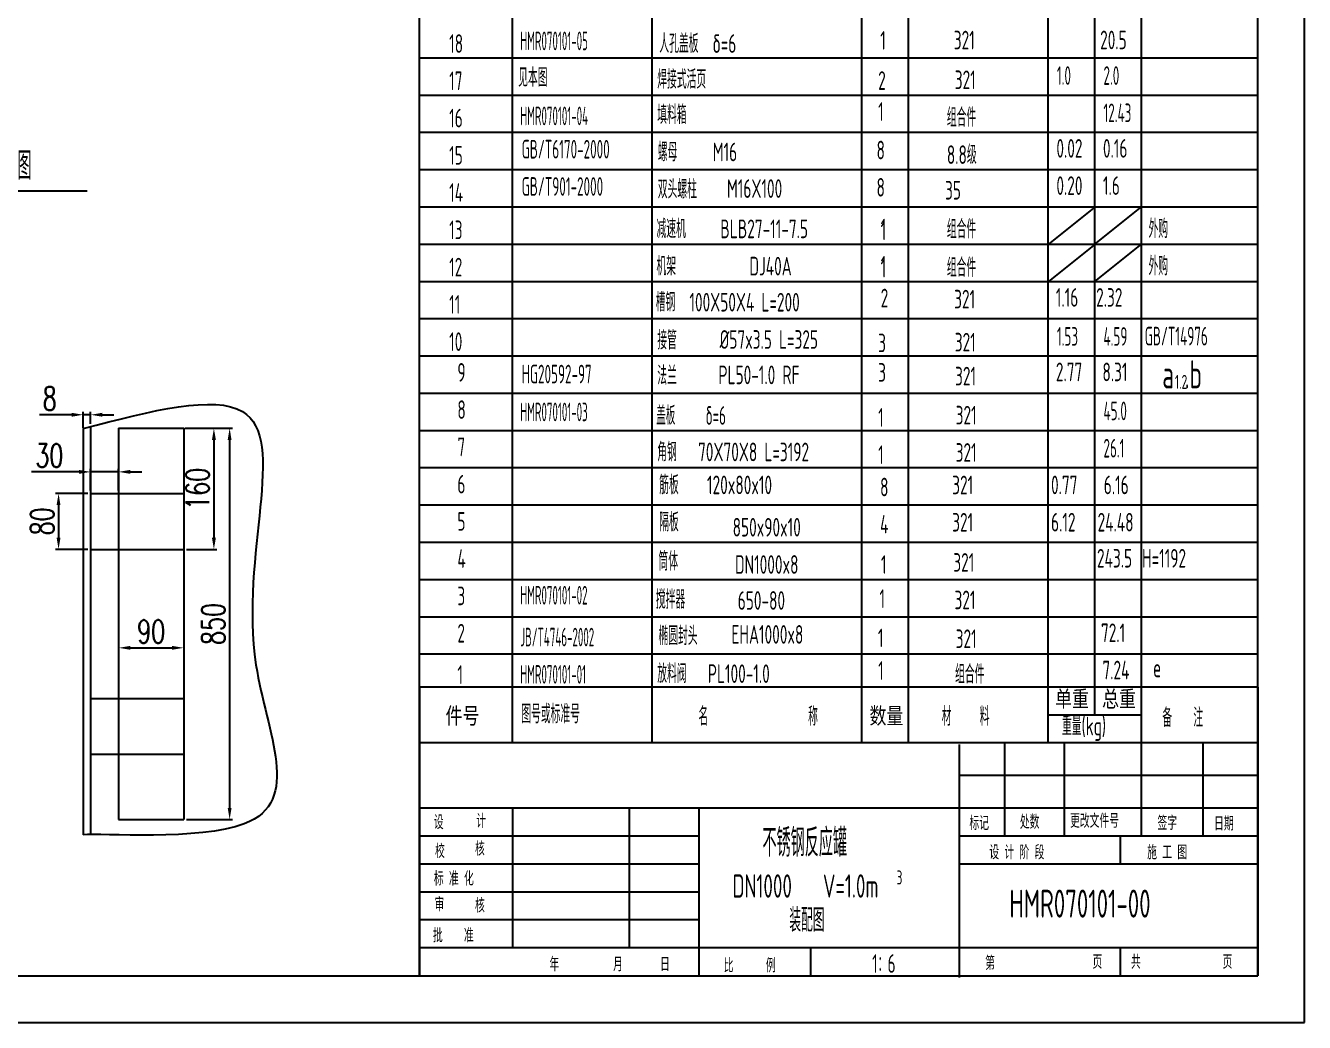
# Model space of a CAD drawing. Extents: x 8095 to 8689, y 0 to 841.
# Drawn here: x 8414.7 to 8689.3, y 0 to 214 of the extents above; entities that cross this region are included whole.
import ezdxf
from ezdxf.enums import TextEntityAlignment as Align

# ---------------------------------------------------------------- set-up
doc = ezdxf.new("R2010")
doc.units = 0
doc.header["$LTSCALE"] = 10
doc.header["$MEASUREMENT"] = 0
doc.linetypes.add('HIDDEN', pattern=[0.375, 0.25, -0.125])
doc.layers.get('DEFPOINTS').update_dxf_attribs({"color": 5, "linetype": 'HIDDEN', "lineweight": 13})
doc.layers.add('DIM', color=7, linetype='CONTINUOUS')
doc.styles.add('HZ5', font='romans.shx', dxfattribs={"width": 0.7, "height": 5, "bigfont": 'hztxt.shx'})
doc.styles.add('J_BigFont', font='gbenor.shx', dxfattribs={"bigfont": 'gbcbig.shx'})
doc.dimstyles.new('机械制图iso', dxfattribs={"dimscale": 0, "dimtxt": 0.18, "dimasz": 2.5, "dimexe": 0.625, "dimexo": 0.625, "dimgap": 1, "dimtad": 1, "dimdec": 4, "dimzin": 0, "dimdsep": 46, "dimtxsty": 'HZ5', "dimcen": 0, "dimadec": 0, "dimazin": 0, "dimtfac": 1, "dimtdec": 4, "dimtofl": 0, "dimtmove": 0, "dimatfit": 2, "dimfxl": 0, "dimtolj": 1, "dimtzin": 0, "dimarcsym": 0})

# ---------------------------------------------------------------- blocks, each defined once
blk = doc.blocks.new('*D144')
at = {"layer": 'DEFPOINTS', "color": 0}
for p in [(8427.07, 130.46), (8427.07, 127), (8428.67, 127.93)]:
    blk.add_point(p, dxfattribs=at)
at = {"layer": 'DIM', "color": 0, "lineweight": -2}
for p, q in [((8424.57, 130.46), (8417.73, 130.46)), ((8427.07, 127.63), (8427.07, 131.09)), ((8428.67, 130.46), (8427.07, 130.46)), ((8428.67, 128.55), (8428.67, 131.09)), ((8431.17, 130.46), (8433.67, 130.46))]:
    blk.add_line(p, q, dxfattribs=at)
at = {"layer": 'DIM', "color": 0}
for points in [[(8424.57, 130.88), (8424.57, 130.04), (8427.07, 130.46)], [(8431.17, 130.88), (8431.17, 130.04), (8428.67, 130.46)]]:
    blk.add_solid(points, dxfattribs=at)
at = {"layer": 'DIM', "color": 0, "insert": (8419.9, 133.96), "char_height": 5, "attachment_point": 5, "style": 'HZ5'}
blk.add_mtext('\\A1;8', dxfattribs=at)
blk = doc.blocks.new('*D145')
at = {"layer": 'DEFPOINTS', "color": 0}
for p in [(8434.67, 86.94), (8448.67, 86.94), (8448.67, 80.42)]:
    blk.add_point(p, dxfattribs=at)
at = {"layer": 'DIM', "color": 0, "lineweight": -2}
for p, q in [((8434.67, 86.32), (8434.67, 79.8)), ((8448.67, 86.32), (8448.67, 79.8)), ((8437.17, 80.42), (8446.17, 80.42))]:
    blk.add_line(p, q, dxfattribs=at)
at = {"layer": 'DIM', "color": 0}
for points in [[(8437.17, 80.84), (8437.17, 80.01), (8434.67, 80.42)], [(8446.17, 80.84), (8446.17, 80.01), (8448.67, 80.42)]]:
    blk.add_solid(points, dxfattribs=at)
at = {"layer": 'DIM', "color": 0, "insert": (8441.67, 83.92), "char_height": 5, "attachment_point": 5, "style": 'HZ5'}
blk.add_mtext('\\A1;90', dxfattribs=at)
blk = doc.blocks.new('*D146')
at = {"layer": 'DEFPOINTS', "color": 0}
for p in [(8448.67, 127.56), (8448.67, 43.56), (8458.52, 43.56)]:
    blk.add_point(p, dxfattribs=at)
at = {"layer": 'DIM', "color": 0, "lineweight": -2}
for p, q in [((8449.29, 127.56), (8459.14, 127.56)), ((8458.52, 125.06), (8458.52, 46.06)), ((8449.29, 43.56), (8459.14, 43.56))]:
    blk.add_line(p, q, dxfattribs=at)
at = {"layer": 'DIM', "color": 0}
for points in [[(8458.1, 125.06), (8458.93, 125.06), (8458.52, 127.56)], [(8458.1, 46.06), (8458.93, 46.06), (8458.52, 43.56)]]:
    blk.add_solid(points, dxfattribs=at)
at = {"layer": 'DIM', "color": 0, "insert": (8455.02, 85.56), "char_height": 5, "attachment_point": 5, "rotation": 90, "style": 'HZ5'}
blk.add_mtext('\\A1;850', dxfattribs=at)
blk = doc.blocks.new('*D147')
at = {"layer": 'DEFPOINTS', "color": 0}
for p in [(8448.31, 127.56), (8448.67, 101.56), (8455.14, 101.56)]:
    blk.add_point(p, dxfattribs=at)
at = {"layer": 'DIM', "color": 0, "lineweight": -2}
for p, q in [((8448.93, 127.56), (8455.77, 127.56)), ((8455.14, 125.06), (8455.14, 104.06)), ((8449.29, 101.56), (8455.77, 101.56))]:
    blk.add_line(p, q, dxfattribs=at)
at = {"layer": 'DIM', "color": 0}
for points in [[(8454.72, 125.06), (8455.56, 125.06), (8455.14, 127.56)], [(8454.72, 104.06), (8455.56, 104.06), (8455.14, 101.56)]]:
    blk.add_solid(points, dxfattribs=at)
at = {"layer": 'DIM', "color": 0, "insert": (8451.64, 114.56), "char_height": 5, "attachment_point": 5, "rotation": 90, "style": 'HZ5'}
blk.add_mtext('\\A1;160', dxfattribs=at)
blk = doc.blocks.new('*D148')
at = {"layer": 'DEFPOINTS', "color": 0}
for p in [(8428.67, 113.56), (8421.79, 101.56), (8428.67, 101.56)]:
    blk.add_point(p, dxfattribs=at)
at = {"layer": 'DIM', "color": 0, "lineweight": -2}
for p, q in [((8428.04, 113.56), (8421.16, 113.56)), ((8421.79, 111.06), (8421.79, 104.06)), ((8428.04, 101.56), (8421.16, 101.56))]:
    blk.add_line(p, q, dxfattribs=at)
at = {"layer": 'DIM', "color": 0}
for points in [[(8421.37, 111.06), (8422.2, 111.06), (8421.79, 113.56)], [(8421.37, 104.06), (8422.2, 104.06), (8421.79, 101.56)]]:
    blk.add_solid(points, dxfattribs=at)
at = {"layer": 'DIM', "color": 0, "insert": (8418.29, 107.56), "char_height": 5, "attachment_point": 5, "rotation": 90, "style": 'HZ5'}
blk.add_mtext('\\A1;80', dxfattribs=at)
blk = doc.blocks.new('*D149')
at = {"layer": 'DEFPOINTS', "color": 0}
for p in [(8428.67, 118.2), (8428.67, 113.56), (8434.67, 113.56)]:
    blk.add_point(p, dxfattribs=at)
at = {"layer": 'DIM', "color": 0, "lineweight": -2}
for p, q in [((8426.17, 118.2), (8416, 118.2)), ((8428.67, 114.19), (8428.67, 118.83)), ((8434.67, 118.2), (8428.67, 118.2)), ((8434.67, 114.19), (8434.67, 118.83)), ((8437.17, 118.2), (8439.67, 118.2))]:
    blk.add_line(p, q, dxfattribs=at)
at = {"layer": 'DIM', "color": 0}
for points in [[(8426.17, 118.62), (8426.17, 117.78), (8428.67, 118.2)], [(8437.17, 118.62), (8437.17, 117.78), (8434.67, 118.2)]]:
    blk.add_solid(points, dxfattribs=at)
at = {"layer": 'DIM', "color": 0, "insert": (8419.83, 121.7), "char_height": 5, "attachment_point": 5, "style": 'HZ5'}
blk.add_mtext('\\A1;30', dxfattribs=at)

msp = doc.modelspace()

# ---------------------------------------------------------------- linework, layer by layer
at = {"layer": 'DIM'}
for p, q in [((8689.26825, 0), (8689.26825, 841)), ((8679.26825, 10), (8679.26825, 831)), ((8499.26825, 10), (8499.26825, 295.10372)), ((8519.26825, 60), (8519.26825, 295.10372)), ((8549.26825, 60), (8549.26825, 295.10372)), ((8594.26825, 60), (8594.26825, 295.10372)), ((8604.26825, 60), (8604.26825, 295.10372)), ((8634.26825, 60), (8634.26825, 295.10372)), ((8644.26825, 66), (8644.26825, 295.10372)), ((8654.26825, 40), (8654.26825, 295.10372)), ((8499.26825, 207.10372), (8679.26825, 207.10372)), ((8499.26825, 199.10372), (8679.26825, 199.10372)), ((8499.26825, 191.10372), (8679.26825, 191.10372)), ((8499.26825, 183.10372), (8679.26825, 183.10372)), ((8395.2124, 178.55383), (8427.92327, 178.55383)), ((8499.26825, 175.10372), (8679.26825, 175.10372)), ((8634.38353, 167.10372), (8644.38353, 175.10372)), ((8634.38353, 167.10372), (8644.38353, 175.10372)), ((8644.26825, 167.10372), (8654.26825, 175.10372)), ((8644.26825, 167.10372), (8654.26825, 175.10372)), ((8499.26825, 167.10372), (8679.26825, 167.10372)), ((8634.38353, 159.10372), (8644.38353, 167.10372)), ((8634.38353, 159.10372), (8644.38353, 167.10372)), ((8644.26825, 159.10372), (8654.26825, 167.10372)), ((8644.26825, 159.10372), (8654.26825, 167.10372)), ((8499.26825, 159.10372), (8679.26825, 159.10372)), ((8499.26825, 151.10372), (8679.26825, 151.10372)), ((8499.26825, 143.10372), (8679.26825, 143.10372)), ((8499.26825, 135.10372), (8679.26825, 135.10372)), ((8427.06789, 127.50365), (8427.06789, 40.28256)), ((8428.66789, 127.92653), (8428.66789, 40.34888)), ((8434.66789, 127.56433), (8434.66789, 43.56433)), ((8434.66789, 127.56433), (8448.66789, 127.56433)), ((8448.66789, 127.56433), (8448.66789, 43.56433)), ((8499.26825, 127.10372), (8679.26825, 127.10372)), ((8499.26825, 119.10372), (8679.26825, 119.10372)), ((8428.66789, 113.56433), (8434.66789, 113.56433)), ((8434.66789, 113.56433), (8448.66789, 113.56433)), ((8499.26825, 111.10372), (8679.26825, 111.10372)), ((8499.26825, 103.10372), (8679.26825, 103.10372)), ((8428.66789, 101.56433), (8434.66789, 101.56433)), ((8434.66789, 101.56433), (8448.66789, 101.56433)), ((8499.26825, 95.10372), (8679.26825, 95.10372)), ((8499.26825, 87.10372), (8679.26825, 87.10372)), ((8499.26825, 79.10372), (8679.26825, 79.10372)), ((8679.26825, 72), (8499.26825, 72)), ((8499.26825, 72), (8499.26825, 10)), ((8549.26825, 60), (8549.26825, 72)), ((8594.26825, 60), (8594.26825, 72)), ((8604.26825, 60), (8604.26825, 72)), ((8634.26825, 60), (8634.26825, 72)), ((8644.26825, 66), (8644.26825, 72)), ((8654.26825, 60), (8654.26825, 72)), ((8679.26825, 72), (8679.26825, 10)), ((8428.66789, 69.56433), (8434.66789, 69.56433)), ((8434.66789, 69.56433), (8448.66789, 69.56433)), ((8654.26825, 66), (8634.26825, 66)), ((8679.26825, 60), (8499.26825, 60)), ((8615.12687, 59.65535), (8615.12687, 9.65535)), ((8624.98291, 40), (8624.98291, 60)), ((8637.75217, 40), (8637.75217, 60)), ((8667.51353, 40), (8667.51353, 60)), ((8428.66789, 57.56433), (8434.66789, 57.56433)), ((8434.66789, 57.56433), (8448.66789, 57.56433)), ((8679.26825, 53), (8615.12687, 53)), ((8679.26825, 46), (8499.26825, 46)), ((8519.26825, 46), (8519.26825, 16)), ((8544.26825, 46), (8544.26825, 16)), ((8559.26825, 46), (8559.26825, 10)), ((8434.66789, 43.56433), (8448.66789, 43.56433)), ((8559.26825, 40), (8499.26825, 40)), ((8679.26825, 40), (8615.12687, 40)), ((8649.71033, 40), (8649.71033, 34)), ((8559.26825, 34), (8499.26825, 34)), ((8559.26825, 34), (8499.26825, 34)), ((8679.26825, 34), (8615.12687, 34)), ((8559.26825, 28), (8499.26825, 28)), ((8559.26825, 22), (8499.26825, 22)), ((8679.26825, 16), (8499.26825, 16)), ((8583.26888, 10), (8583.26888, 16)), ((8649.71033, 16), (8649.71033, 10)), ((8120.26825, 10), (8679.26825, 10)), ((8499.26825, 10), (8679.26825, 10)), ((8095.26825, 0), (8689.26825, 0))]:
    msp.add_line(p, q, dxfattribs=at)
msp.add_open_spline([(8427.06789, 127.50365), (8442.01061, 131.46484), (8477.52745, 140.15071), (8453.93916, 84.82319), (8480.2394, 36.60116), (8430.83676, 40.69663), (8427.06789, 40.28256)], degree=3, knots=[0, 0, 0, 0, 163.797646882, 436.011136298, 607.338800485, 736.832263765, 736.832263765, 736.832263765, 736.832263765], dxfattribs=at)

# ---------------------------------------------------------------- texts
at = {"layer": 'DIM', "style": 'J_BigFont'}
for s, height, width, p in [('18', 4, 0.7, (8505.65132, 208.15901)), ('HMR070101-05', 4, 0.5, (8520.9203, 208.72721)), ('人孔盖板  δ=6', 4, 0.7, (8550.77273, 208.15416)), ('1', 4, 0.7, (8598.20214, 208.83359)), ('321', 4, 0.7, (8613.98959, 208.90577)), ('20.5', 4, 0.7, (8645.40755, 208.93242)), ('17', 4, 0.7, (8505.65132, 200.15901)), ('见本图', 4, 0.7, (8520.47198, 200.87687)), ('焊接式活页', 4, 0.7, (8550.32839, 200.47736)), ('2', 4, 0.7, (8597.7578, 200.21892)), ('321', 4, 0.7, (8614.20095, 200.37637)), ('1.0', 4, 0.6, (8636.12095, 201.28533)), ('2.0', 4, 0.6, (8646.12095, 201.28533)), ('16', 4, 0.7, (8505.65132, 192.15901)), ('HMR070101-04', 4, 0.5, (8520.9203, 192.62134)), ('填料箱', 4, 0.7, (8550.32839, 192.87687)), ('1', 4, 0.7, (8597.7578, 193.5563)), ('组合件', 4, 0.7, (8612.49575, 192.30479)), ('12.43', 4, 0.6, (8646.12095, 193.28533)), ('GB/T6170-2000', 4, 0.6, (8521.22723, 185.47657)), ('0.02', 4, 0.7, (8636.01658, 185.65514)), ('0.16', 4, 0.7, (8646.01658, 185.65514)), ('隔板样图', 6, 0.7, (8403.86552, 180.91994)), ('15', 4, 0.7, (8505.65132, 184.15901)), ('螺母     M16', 4, 0.7, (8550.44367, 184.87687)), ('8', 4, 0.7, (8597.40086, 185.29181)), ('8.8级', 4, 0.7, (8612.49575, 184.30479)), ('GB/T901-2000', 4, 0.6, (8521.22723, 177.47657)), ('双头螺柱', 4, 0.7, (8550.44367, 176.87687)), ('8', 4, 0.7, (8597.40086, 177.29181)), ('0.20', 4, 0.7, (8636.01658, 177.65514)), ('1.6', 4, 0.7, (8646.01658, 177.65514)), ('14', 4, 0.7, (8505.65132, 176.15901)), ('M16X100', 4, 0.7, (8565.29331, 177.02083)), ('35', 4, 0.7, (8612.11377, 176.66391)), ('13', 4, 0.7, (8505.65132, 168.15901)), ('减速机', 4, 0.7, (8550.15921, 168.37323)), ('BLB27-11-7.5', 4, 0.7, (8563.86398, 168.37323)), ('1', 4, 0.7, (8598.28715, 167.9286)), ('1', 4, 0.7, (8598.29373, 168.54135)), ('组合件', 4, 0.7, (8612.49575, 168.30479)), ('外购', 4, 0.7, (8655.80719, 168.38979)), ('机架', 4, 0.7, (8550.15921, 160.37323)), ('外购', 4, 0.7, (8655.80719, 160.38979)), ('12', 4, 0.7, (8505.65132, 160.15901)), ('DJ40A', 4, 0.7, (8570.1189, 160.37323)), ('1', 4, 0.7, (8598.28715, 159.9286)), ('1', 4, 0.7, (8598.29373, 160.54135)), ('组合件', 4, 0.7, (8612.49575, 160.06915)), ('槽钢  100X50X4 L=200', 4, 0.7, (8549.99595, 152.62917)), ('2', 4, 0.7, (8598.29373, 153.52421)), ('321', 4, 0.7, (8614.06835, 153.28765)), ('1.16', 4, 0.7, (8635.90131, 153.65514)), ('2.32', 4, 0.7, (8644.54825, 153.65514)), ('11', 4, 0.7, (8505.65132, 152.15901)), ('接管', 4, 0.7, (8550.32839, 144.47736)), ('   %%c57x3.5 L=325', 4, 0.7, (8559.17117, 144.62131)), ('1.53', 4, 0.6, (8636.12095, 145.28533)), ('4.59', 4, 0.6, (8646.12095, 145.28533)), ('GB/T14976', 4, 0.6, (8654.99499, 145.34257)), ('10', 4, 0.7, (8505.65132, 144.15901)), ('3', 4, 0.7, (8597.7578, 143.8889)), ('321', 4, 0.7, (8614.20095, 144.04635)), ('9', 4, 0.7, (8507.41163, 137.56606)), ('HG20592-97', 4, 0.6, (8521.22425, 137.20439)), ('法兰', 4, 0.7, (8550.32839, 136.87687)), ('   PL50-1.0 RF', 4, 0.7, (8558.9032, 137.02083)), ('3', 4, 0.7, (8597.7578, 137.5563)), ('321', 4, 0.7, (8614.26434, 136.75885)), ('2.77', 4, 0.7, (8635.90131, 137.65514)), ('8.31', 4, 0.7, (8645.90131, 137.65514)), ('a .b', 6, 0.7, (8658.7504, 136.13165)), ('1.2', 3, 0.7, (8661.46355, 136.02172)), ('8', 4, 0.7, (8507.41163, 129.56606)), ('HMR070101-03', 4, 0.5, (8520.9203, 129.06478)), ('盖板     δ=6', 4, 0.6, (8550.12805, 128.30811)), ('1', 4, 0.7, (8597.7578, 127.8889)), ('321', 4, 0.7, (8614.39103, 128.37258)), ('45.0', 4, 0.6, (8646.12095, 129.28533)), ('7', 4, 0.7, (8507.41163, 121.56606)), ('角钢   70X70X8 L=3192', 4, 0.7, (8550.32839, 120.47736)), ('1', 4, 0.7, (8597.7578, 119.8889)), ('321', 4, 0.7, (8614.39103, 120.37258)), ('26.1', 4, 0.6, (8646.12095, 121.28533)), ('6', 4, 0.7, (8507.41163, 113.56606)), ('筋板    120x80x10', 4, 0.7, (8550.73578, 113.40133)), ('8', 4, 0.7, (8598.16498, 112.94563)), ('321', 4, 0.7, (8613.64742, 113.3824)), ('0.77', 4, 0.7, (8634.86749, 113.39685)), ('6.16', 4, 0.7, (8646.19417, 113.39685)), ('5', 4, 0.7, (8507.41163, 105.56606)), ('隔板', 4, 0.7, (8550.73578, 105.40133)), ('4', 4, 0.7, (8598.16498, 104.94563)), ('321', 4, 0.7, (8613.64742, 105.3824)), ('6.12', 4, 0.7, (8634.86749, 105.39685)), ('24.48', 4, 0.7, (8644.86749, 105.39685)), ('243.5', 4, 0.7, (8644.73376, 97.65514)), ('H=1192', 4, 0.7, (8654.39576, 97.65514)), ('4', 4, 0.7, (8507.41163, 97.56606)), ('筒体', 4, 0.7, (8550.59635, 97.00523)), ('1', 4, 0.7, (8598.35519, 96.31389)), ('321', 4, 0.7, (8613.88351, 96.75885)), ('3', 4, 0.7, (8507.41163, 89.56606)), ('HMR070101-02', 4, 0.5, (8520.9203, 89.72164)), ('搅拌器 ', 4, 0.7, (8550.03515, 88.80168)), ('650-80', 4, 0.7, (8567.60347, 88.58841)), ('1', 4, 0.7, (8598.02576, 88.97634)), ('321', 4, 0.7, (8614.14346, 88.70193)), ('2', 4, 0.7, (8507.41163, 81.56606)), ('椭圆封头', 4, 0.7, (8550.59635, 81.00523)), ('72.1', 4, 0.7, (8645.5921, 81.65514)), ('JB/T4746-2002', 4, 0.5, (8520.9203, 80.7331)), ('1', 4, 0.7, (8597.69634, 80.54954)), ('321', 4, 0.7, (8614.39379, 80.37258)), ('放料阀   PL100-1.0', 4, 0.7, (8550.32839, 72.87687)), ('1', 4, 0.7, (8597.7578, 73.5563)), ('组合件', 4, 0.7, (8614.26434, 72.75885)), ('7.24', 4, 0.7, (8645.90131, 73.65514)), ('e', 4, 0.7, (8656.78317, 74.113)), ('1', 4, 0.7, (8507.41163, 72.65651)), ('HMR070101-01', 4, 0.5, (8520.9203, 72.7331)), ('图号或标准号', 4, 0.7, (8521.13674, 64.22298)), ('名', 4, 0.7, (8559.17063, 63.70607)), ('称', 4, 0.7, (8582.71095, 63.70607)), (' 材    料', 4, 0.7, (8609.87286, 63.70607)), ('重量(kg)', 4, 0.7, (8637.21606, 61.63844)), ('备   注', 4, 0.7, (8658.7643, 63.44762)), ('设', 3, 0.7, (8502.35791, 41.47903)), ('计', 3, 0.7, (8511.45999, 41.7375)), ('标记', 3, 0.7, (8617.34403, 41.28712)), ('处数', 3, 0.7, (8628.1789, 41.54407)), ('更改文件号', 3, 0.7, (8638.96077, 41.77192)), ('签字', 3, 0.7, (8657.71632, 41.31622)), ('日期', 3, 0.7, (8669.87407, 41.18775)), ('不锈钢反应罐', 6, 0.7, (8572.91872, 35.59378)), ('校', 3, 0.7, (8502.61661, 35.27613)), ('核', 3, 0.7, (8511.20129, 35.79306)), (' 设 计 阶 段', 3, 0.7, (8620.47894, 35.0177)), (' 施 工 图', 3, 0.7, (8654.36665, 35.0177)), ('标 准 化', 3, 0.7, (8502.3593, 29.38727)), ('DN1000', 5, 0.7, (8566.4889, 26.78065)), ('V=1.0m', 5, 0.7, (8585.89839, 26.78065)), ('3', 3, 0.7, (8601.69848, 29.62184)), ('HMR070101-00', 6, 0.7, (8625.92023, 22.50532)), ('审', 3, 0.7, (8502.49719, 23.84861)), ('核', 3, 0.7, (8511.20129, 23.59016)), ('装配图', 5, 0.7, (8578.68145, 19.46288)), ('批    准', 3, 0.7, (8502.16034, 17.18438)), ('年', 3, 0.7, (8527.18353, 10.98147)), ('月       日', 3, 0.7, (8540.85279, 10.98147)), ('比', 3, 0.7, (8564.59904, 10.72302)), ('例', 3, 0.7, (8573.65265, 10.72302)), ('1：6', 4, 0.7, (8596.46965, 10.64259)), ('第', 3, 0.7, (8620.73762, 11.23994)), ('页', 3, 0.7, (8643.76057, 11.4984)), ('共', 3, 0.7, (8652.03849, 11.4984)), ('页', 3, 0.7, (8671.69854, 11.4984))]:
    msp.add_text(s, height=height, dxfattribs=dict(at, width=width)).set_placement(p)
at = {"layer": 'DIM', "style": 'J_BigFont', "width": 0.7}
for s, p in [('850x90x10', (8573.82778, 106.32231)), ('DN1000x8', (8573.82778, 98.32231))]:
    msp.add_text(s, height=4, dxfattribs=at).set_placement(p, align=Align.MIDDLE)
msp.add_text('EHA1000x8', height=4, dxfattribs=at).set_placement((8573.97086, 85.30322), align=Align.TOP_CENTER)
at = {"layer": 'DIM', "style": 'J_BigFont'}
for s, width, p, p2 in [('单重', 1.292745, (8635.74134, 67.32443), (8642.98452, 67.32443)), ('总重', 1.292745, (8645.83005, 67.32443), (8653.07323, 67.32443)), ('件号', 1.324021, (8504.88328, 63.70607), (8512.12646, 63.70607)), ('数量', 1.303005, (8595.90388, 63.70607), (8603.14705, 63.70607))]:
    msp.add_text(s, height=4, dxfattribs=dict(at, width=width)).set_placement(p, p2, align=Align.FIT)

# ---------------------------------------------------------------- dimensions: what is measured, and where the dimension line sits
at = {"layer": 'DIM'}
for base, p1, p2, text, picture, middle in [((8427.06789, 130.4605), (8428.66789, 127.92653), (8427.06789, 127.00277), '8', '*D144', (8419.90122, 133.9605)), ((8428.66789, 118.20012), (8434.66789, 113.56433), (8428.66789, 113.56433), '30', '*D149', (8419.83455, 121.70012)), ((8448.66789, 80.42308), (8434.66789, 86.94378), (8448.66789, 86.94378), '90', '*D145', (8441.66789, 83.92308))]:
    dim = msp.add_linear_dim(base=base, p1=p1, p2=p2, text=text, dimstyle='机械制图iso', override={"dimscale": 1, "dimtofl": 1, "dimatfit": 0}, dxfattribs=at)
    dim.commit()
    dim.dimension.update_dxf_attribs({"geometry": picture, "text_midpoint": middle})
for base, p1, p2, text, picture, middle in [((8455.14043, 101.56433), (8448.30704, 127.56433), (8448.66789, 101.56433), '160', '*D147', (8451.64043, 114.56433)), ((8458.51691, 43.56433), (8448.66789, 127.56433), (8448.66789, 43.56433), '850', '*D146', (8455.01691, 85.56433))]:
    dim = msp.add_linear_dim(base=base, p1=p1, p2=p2, angle=90, text=text, dimstyle='机械制图iso', override={"dimscale": 1, "dimtofl": 1, "dimatfit": 0}, dxfattribs=at)
    dim.commit()
    dim.dimension.update_dxf_attribs({"geometry": picture, "text_midpoint": middle})
dim = msp.add_linear_dim(base=(8421.78781, 101.56433), p1=(8428.66789, 113.56433), p2=(8428.66789, 101.56433), angle=90, text='80', dimstyle='机械制图iso', override={"dimscale": 1, "dimtofl": 1, "dimatfit": 0}, dxfattribs=at)
dim.commit()
dim.dimension.update_dxf_attribs({"geometry": '*D148', "text_midpoint": (8421.78781, 107.56433), "dimtype": 160})

doc.saveas('drawing.dxf')
